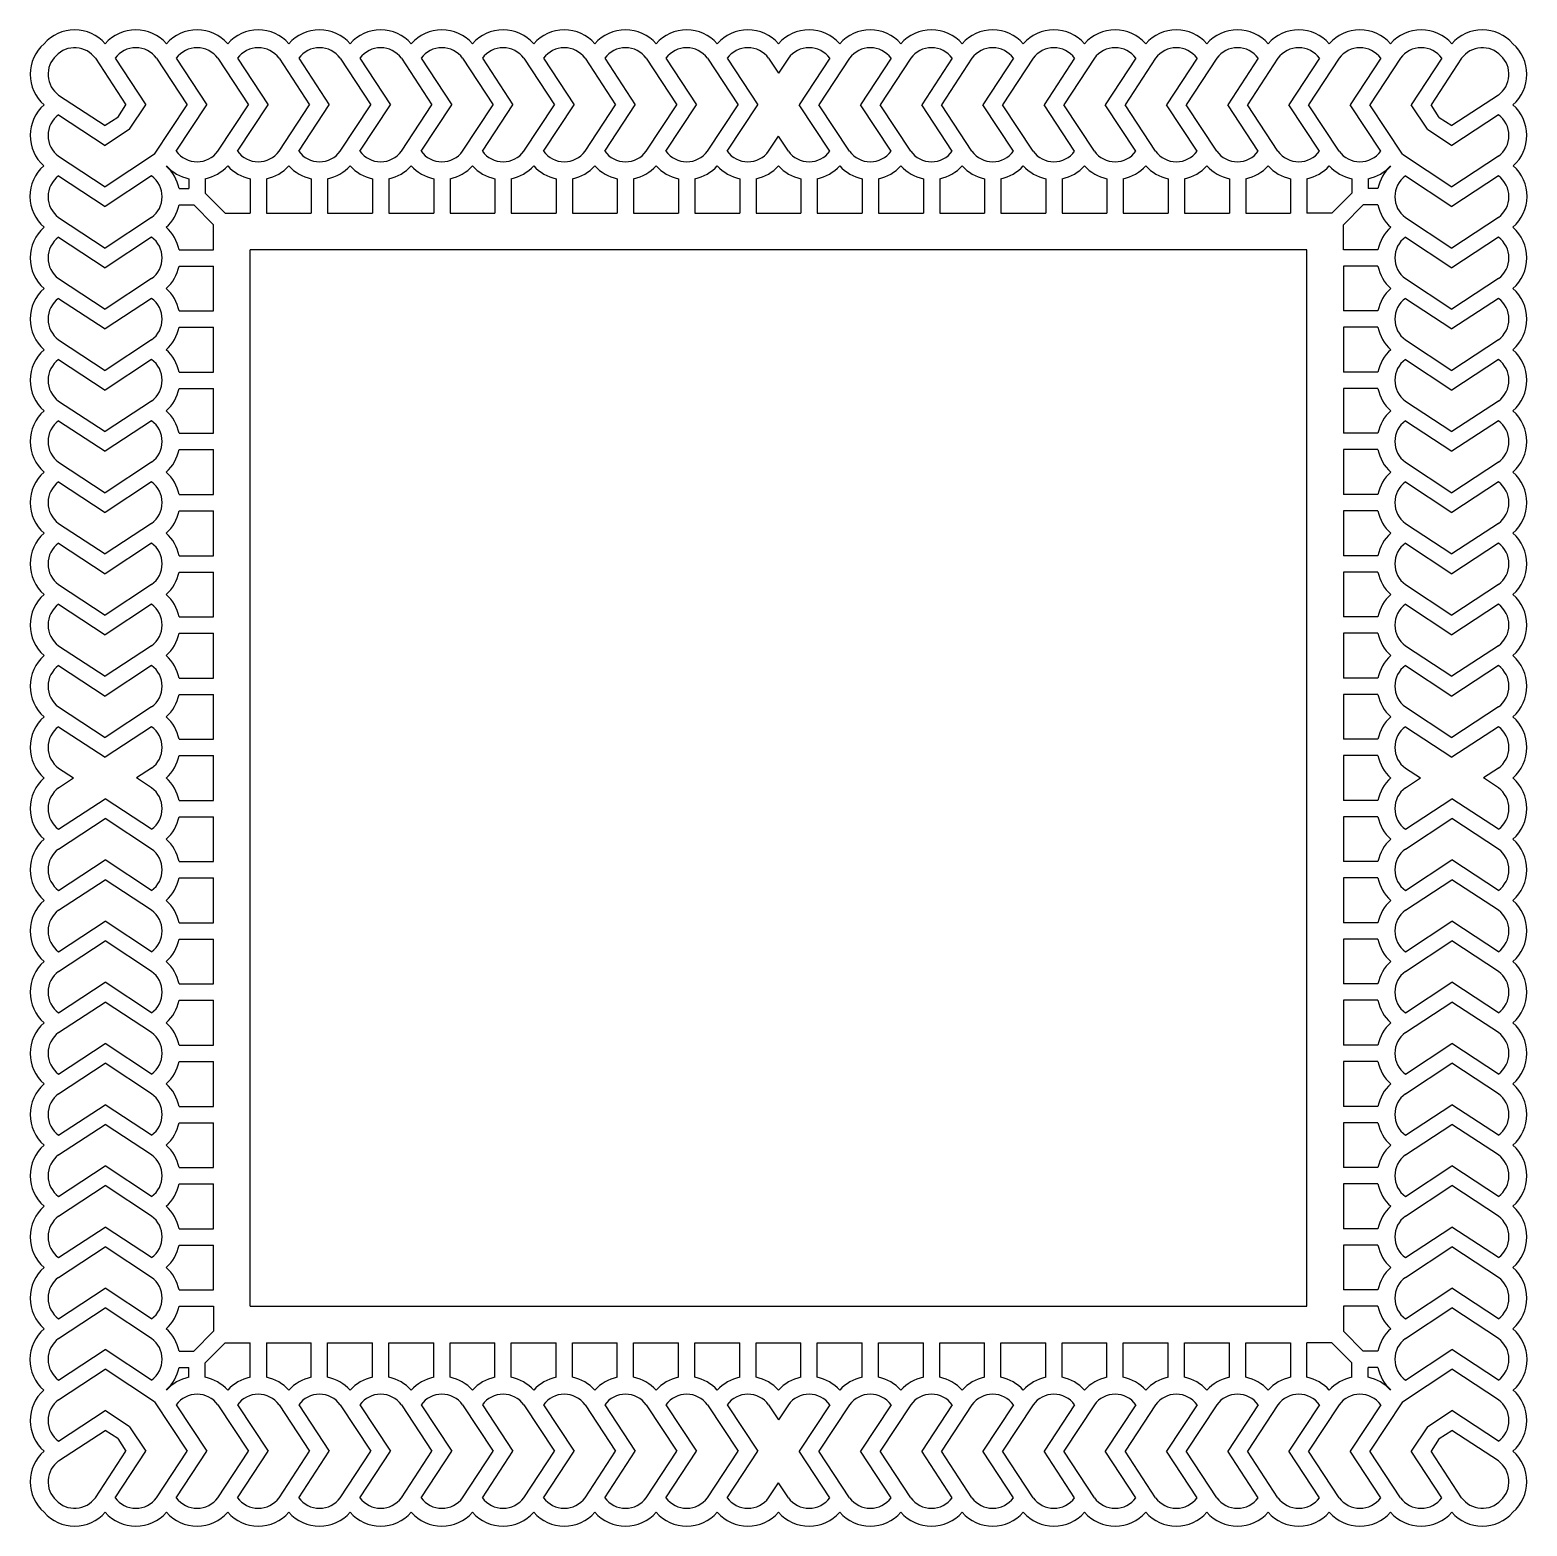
# Model space of a CAD drawing. Extents: x 33 to 180, y 728 to 874.
import ezdxf

# ---------------------------------------------------------------- set-up
doc = ezdxf.new("R2010")
doc.units = 0
doc.layers.get('0').update_dxf_attribs({"linetype": 'CONTINUOUS'})

msp = doc.modelspace()

# ---------------------------------------------------------------- linework, layer by layer
for p, q in [((39.299646, 871.694119), (42.295264, 867.138464)), ((41.232793, 871.694119), (44.228412, 867.138464)), ((45.296571, 871.694119), (48.29219, 867.138464)), ((47.229718, 871.694119), (50.225337, 867.138464)), ((51.293496, 871.694119), (54.289115, 867.138464)), ((53.226644, 871.694119), (56.222262, 867.138464)), ((57.290422, 871.694119), (60.28604, 867.138464)), ((59.223569, 871.694119), (62.219187, 867.138464)), ((63.287347, 871.694119), (66.282965, 867.138464)), ((65.220494, 871.694119), (68.216113, 867.138464)), ((69.284272, 871.694119), (72.279891, 867.138464)), ((71.217419, 871.694119), (74.213038, 867.138464)), ((75.281197, 871.694119), (78.276816, 867.138464)), ((77.214345, 871.694119), (80.209963, 867.138464)), ((81.278123, 871.694119), (84.273741, 867.138464)), ((83.21127, 871.694119), (86.206888, 867.138464)), ((87.275048, 871.694119), (90.270666, 867.138464)), ((89.208195, 871.694119), (92.203814, 867.138464)), ((93.271973, 871.694119), (96.267592, 867.138464)), ((95.20512, 871.694119), (98.200739, 867.138464)), ((99.268898, 871.694119), (102.264517, 867.138464)), ((101.202046, 871.694119), (104.197664, 867.138464)), ((105.265824, 871.694119), (106.232397, 870.22418)), ((107.198971, 871.694119), (106.232397, 870.22418)), ((111.262749, 871.694119), (108.26713, 867.138464)), ((113.195896, 871.694119), (110.200278, 867.138464)), ((117.259674, 871.694119), (114.264055, 867.138464)), ((119.192821, 871.694119), (116.197203, 867.138464)), ((123.256599, 871.694119), (120.260981, 867.138464)), ((125.189747, 871.694119), (122.194128, 867.138464)), ((129.253525, 871.694119), (126.257906, 867.138464)), ((131.186672, 871.694119), (128.191053, 867.138464)), ((135.25045, 871.694119), (132.254831, 867.138464)), ((137.183597, 871.694119), (134.187979, 867.138464)), ((141.247375, 871.694119), (138.251757, 867.138464)), ((143.180522, 871.694119), (140.184904, 867.138464)), ((147.2443, 871.694119), (144.248682, 867.138464)), ((149.177448, 871.694119), (146.181829, 867.138464)), ((153.241226, 871.694119), (150.245607, 867.138464)), ((155.174373, 871.694119), (152.178754, 867.138464)), ((159.238151, 871.694119), (156.242532, 867.138464)), ((161.171298, 871.694119), (158.17568, 867.138464)), ((165.235076, 871.694119), (162.239458, 867.138464)), ((167.168223, 871.694119), (164.172605, 867.138464)), ((171.232001, 871.694119), (168.236383, 867.138464)), ((173.165149, 871.694119), (170.16953, 867.138464)), ((35.693387, 868.08786), (40.249042, 865.092242)), ((41.48352, 865.903986), (42.295264, 867.138464)), ((42.649781, 864.737725), (44.228412, 867.138464)), ((45.101442, 862.286063), (48.29219, 867.138464)), ((47.229718, 862.58281), (50.225337, 867.138464)), ((51.293496, 862.58281), (54.289115, 867.138464)), ((53.226644, 862.58281), (56.222262, 867.138464)), ((57.290422, 862.58281), (60.28604, 867.138464)), ((59.223569, 862.58281), (62.219187, 867.138464)), ((63.287347, 862.58281), (66.282965, 867.138464)), ((65.220494, 862.58281), (68.216113, 867.138464)), ((69.284272, 862.58281), (72.279891, 867.138464)), ((71.217419, 862.58281), (74.213038, 867.138464)), ((75.281197, 862.58281), (78.276816, 867.138464)), ((77.214345, 862.58281), (80.209963, 867.138464)), ((81.278123, 862.58281), (84.273741, 867.138464)), ((83.21127, 862.58281), (86.206888, 867.138464)), ((87.275048, 862.58281), (90.270666, 867.138464)), ((89.208195, 862.58281), (92.203814, 867.138464)), ((93.271973, 862.58281), (96.267592, 867.138464)), ((95.20512, 862.58281), (98.200739, 867.138464)), ((99.268898, 862.58281), (102.264517, 867.138464)), ((101.202046, 862.58281), (104.197664, 867.138464)), ((111.262749, 862.58281), (108.26713, 867.138464)), ((113.195896, 862.58281), (110.200278, 867.138464)), ((117.259674, 862.58281), (114.264055, 867.138464)), ((119.192821, 862.58281), (116.197203, 867.138464)), ((123.256599, 862.58281), (120.260981, 867.138464)), ((125.189747, 862.58281), (122.194128, 867.138464)), ((129.253525, 862.58281), (126.257906, 867.138464)), ((131.186672, 862.58281), (128.191053, 867.138464)), ((135.25045, 862.58281), (132.254831, 867.138464)), ((137.183597, 862.58281), (134.187979, 867.138464)), ((141.247375, 862.58281), (138.251757, 867.138464)), ((143.180522, 862.58281), (140.184904, 867.138464)), ((147.2443, 862.58281), (144.248682, 867.138464)), ((149.177448, 862.58281), (146.181829, 867.138464)), ((153.241226, 862.58281), (150.245607, 867.138464)), ((155.174373, 862.58281), (152.178754, 867.138464)), ((159.238151, 862.58281), (156.242532, 867.138464)), ((161.171298, 862.58281), (158.17568, 867.138464)), ((165.235076, 862.58281), (162.239458, 867.138464)), ((167.363352, 862.286063), (164.172605, 867.138464)), ((169.815014, 864.737725), (168.236383, 867.138464)), ((170.981274, 865.903986), (170.16953, 867.138464)), ((176.771407, 868.08786), (172.215753, 865.092242)), ((35.693387, 866.154713), (40.249042, 863.159094)), ((41.48352, 865.903986), (40.249042, 865.092242)), ((170.981274, 865.903986), (172.215753, 865.092242)), ((176.771407, 866.154713), (172.215753, 863.159094)), ((42.649781, 864.737725), (40.249042, 863.159094)), ((105.265824, 862.58281), (106.232397, 864.052748)), ((107.198971, 862.58281), (106.232397, 864.052748)), ((169.815014, 864.737725), (172.215753, 863.159094)), ((35.693387, 862.090935), (40.249042, 859.095316)), ((45.101442, 862.286063), (40.249042, 859.095316)), ((167.363352, 862.286063), (172.215753, 859.095316)), ((176.771407, 862.090935), (172.215753, 859.095316)), ((35.693387, 860.157788), (40.249042, 857.162169)), ((44.804696, 860.157788), (40.249042, 857.162169)), ((48.461607, 859.887026), (48.461607, 858.925899)), ((50.061607, 859.887026), (50.061607, 858.457269)), ((54.458533, 859.887026), (54.458533, 856.504337)), ((56.058533, 859.887026), (56.058533, 856.504337)), ((60.455458, 859.887026), (60.455458, 856.504337)), ((62.055458, 859.887026), (62.055458, 856.504337)), ((66.452383, 859.887026), (66.452383, 856.504337)), ((68.052383, 859.887026), (68.052383, 856.504337)), ((72.449308, 859.887026), (72.449308, 856.504337)), ((74.049308, 859.887026), (74.049308, 856.504337)), ((78.446234, 859.887026), (78.446234, 856.504337)), ((80.046234, 859.887026), (80.046234, 856.504337)), ((84.443159, 859.887026), (84.443159, 856.504337)), ((86.043159, 859.887026), (86.043159, 856.504337)), ((90.440084, 859.887026), (90.440084, 856.504337)), ((92.040084, 859.887026), (92.040084, 856.504337)), ((96.437009, 859.887026), (96.437009, 856.504337)), ((98.037009, 859.887026), (98.037009, 856.504337)), ((102.433935, 859.887026), (102.433935, 856.504337)), ((104.033935, 859.887026), (104.033935, 856.504337)), ((108.43086, 859.887026), (108.43086, 856.504337)), ((110.03086, 859.887026), (110.03086, 856.504337)), ((114.427785, 859.887026), (114.427785, 856.504337)), ((116.027785, 859.887026), (116.027785, 856.504337)), ((120.42471, 859.887026), (120.42471, 856.504337)), ((122.02471, 859.887026), (122.02471, 856.504337)), ((126.421636, 859.887026), (126.421636, 856.504337)), ((128.021636, 859.887026), (128.021636, 856.504337)), ((132.418561, 859.887026), (132.418561, 856.504337)), ((134.018561, 859.887026), (134.018561, 856.504337)), ((138.415486, 859.887026), (138.415486, 856.504337)), ((140.015486, 859.887026), (140.015486, 856.504337)), ((144.412411, 859.887026), (144.412411, 856.504337)), ((146.012411, 859.887026), (146.012411, 856.504337)), ((150.409337, 859.887026), (150.409337, 856.504337)), ((152.009337, 859.887026), (152.009337, 856.504337)), ((156.406262, 859.887026), (156.406262, 856.504337)), ((158.006262, 859.887026), (158.006262, 856.504337)), ((162.403187, 859.887026), (162.403187, 858.457269)), ((164.003187, 859.887026), (164.003187, 858.925899)), ((167.660098, 860.157788), (172.215753, 857.162169)), ((176.771407, 860.157788), (172.215753, 857.162169)), ((47.50048, 858.925899), (48.461607, 858.925899)), ((50.061607, 858.457269), (52.01454, 856.504337)), ((162.403187, 858.457269), (160.450255, 856.504337)), ((164.964315, 858.925899), (164.003187, 858.925899)), ((47.50048, 857.325899), (48.930236, 857.325899)), ((48.930236, 857.325899), (50.883169, 855.372966)), ((163.534558, 857.325899), (161.581625, 855.372966)), ((164.964315, 857.325899), (163.534558, 857.325899)), ((35.693387, 856.09401), (40.249042, 853.098391)), ((44.804696, 856.09401), (40.249042, 853.098391)), ((50.883169, 852.928973), (50.883169, 855.372966)), ((52.01454, 856.504337), (54.458533, 856.504337)), ((56.058533, 856.504337), (60.455458, 856.504337)), ((62.055458, 856.504337), (66.452383, 856.504337)), ((68.052383, 856.504337), (72.449308, 856.504337)), ((74.049308, 856.504337), (78.446234, 856.504337)), ((80.046234, 856.504337), (84.443159, 856.504337)), ((86.043159, 856.504337), (90.440084, 856.504337)), ((92.040084, 856.504337), (96.437009, 856.504337)), ((98.037009, 856.504337), (102.433935, 856.504337)), ((104.033935, 856.504337), (108.43086, 856.504337)), ((110.03086, 856.504337), (114.427785, 856.504337)), ((116.027785, 856.504337), (120.42471, 856.504337)), ((122.02471, 856.504337), (126.421636, 856.504337)), ((128.021636, 856.504337), (132.418561, 856.504337)), ((134.018561, 856.504337), (138.415486, 856.504337)), ((140.015486, 856.504337), (144.412411, 856.504337)), ((146.012411, 856.504337), (150.409337, 856.504337)), ((152.009337, 856.504337), (156.406262, 856.504337)), ((160.450255, 856.504337), (158.006262, 856.504337)), ((161.581625, 852.928973), (161.581625, 855.372966)), ((167.660098, 856.09401), (172.215753, 853.098391)), ((176.771407, 856.09401), (172.215753, 853.098391)), ((35.693387, 854.160862), (40.249042, 851.165244)), ((44.804696, 854.160862), (40.249042, 851.165244)), ((167.660098, 854.160862), (172.215753, 851.165244)), ((176.771407, 854.160862), (172.215753, 851.165244)), ((47.50048, 852.928973), (50.883169, 852.928973)), ((54.458533, 749.381244), (54.458533, 852.928973)), ((158.006262, 852.928973), (54.458533, 852.928973)), ((158.006262, 749.381244), (158.006262, 852.928973)), ((164.964315, 852.928973), (161.581625, 852.928973)), ((47.50048, 851.328973), (50.883169, 851.328973)), ((50.883169, 846.932048), (50.883169, 851.328973)), ((164.964315, 851.328973), (161.581625, 851.328973)), ((161.581625, 851.328973), (161.581625, 846.932048)), ((35.693387, 850.097084), (40.249042, 847.101466)), ((44.804696, 850.097084), (40.249042, 847.101466)), ((167.660098, 850.097084), (172.215753, 847.101466)), ((176.771407, 850.097084), (172.215753, 847.101466)), ((35.693387, 848.163937), (40.249042, 845.168318)), ((44.804696, 848.163937), (40.249042, 845.168318)), ((167.660098, 848.163937), (172.215753, 845.168318)), ((176.771407, 848.163937), (172.215753, 845.168318)), ((47.50048, 846.932048), (50.883169, 846.932048)), ((164.964315, 846.932048), (161.581625, 846.932048)), ((47.50048, 845.332048), (50.883169, 845.332048)), ((50.883169, 840.935123), (50.883169, 845.332048)), ((164.964315, 845.332048), (161.581625, 845.332048)), ((161.581625, 845.332048), (161.581625, 840.935123)), ((35.693387, 844.100159), (40.249042, 841.104541)), ((44.804696, 844.100159), (40.249042, 841.104541)), ((167.660098, 844.100159), (172.215753, 841.104541)), ((176.771407, 844.100159), (172.215753, 841.104541)), ((35.693387, 842.167012), (40.249042, 839.171393)), ((44.804696, 842.167012), (40.249042, 839.171393)), ((167.660098, 842.167012), (172.215753, 839.171393)), ((176.771407, 842.167012), (172.215753, 839.171393)), ((47.50048, 840.935123), (50.883169, 840.935123)), ((164.964315, 840.935123), (161.581625, 840.935123)), ((47.50048, 839.335123), (50.883169, 839.335123)), ((50.883169, 834.938198), (50.883169, 839.335123)), ((164.964315, 839.335123), (161.581625, 839.335123)), ((161.581625, 839.335123), (161.581625, 834.938198)), ((35.693387, 838.103234), (40.249042, 835.107615)), ((44.804696, 838.103234), (40.249042, 835.107615)), ((167.660098, 838.103234), (172.215753, 835.107615)), ((176.771407, 838.103234), (172.215753, 835.107615)), ((35.693387, 836.170087), (40.249042, 833.174468)), ((44.804696, 836.170087), (40.249042, 833.174468)), ((167.660098, 836.170087), (172.215753, 833.174468)), ((176.771407, 836.170087), (172.215753, 833.174468)), ((47.50048, 834.938198), (50.883169, 834.938198)), ((164.964315, 834.938198), (161.581625, 834.938198)), ((47.50048, 833.338198), (50.883169, 833.338198)), ((50.883169, 828.941272), (50.883169, 833.338198)), ((164.964315, 833.338198), (161.581625, 833.338198)), ((161.581625, 833.338198), (161.581625, 828.941272)), ((35.693387, 832.106309), (40.249042, 829.11069)), ((44.804696, 832.106309), (40.249042, 829.11069)), ((167.660098, 832.106309), (172.215753, 829.11069)), ((176.771407, 832.106309), (172.215753, 829.11069)), ((35.693387, 830.173161), (40.249042, 827.177543)), ((44.804696, 830.173161), (40.249042, 827.177543)), ((47.50048, 828.941272), (50.883169, 828.941272)), ((164.964315, 828.941272), (161.581625, 828.941272)), ((167.660098, 830.173161), (172.215753, 827.177543)), ((176.771407, 830.173161), (172.215753, 827.177543)), ((35.693387, 826.109383), (40.249042, 823.113765)), ((44.804696, 826.109383), (40.249042, 823.113765)), ((47.50048, 827.341272), (50.883169, 827.341272)), ((50.883169, 822.944347), (50.883169, 827.341272)), ((164.964315, 827.341272), (161.581625, 827.341272)), ((161.581625, 827.341272), (161.581625, 822.944347)), ((167.660098, 826.109383), (172.215753, 823.113765)), ((176.771407, 826.109383), (172.215753, 823.113765)), ((35.693387, 824.176236), (40.249042, 821.180617)), ((44.804696, 824.176236), (40.249042, 821.180617)), ((47.50048, 822.944347), (50.883169, 822.944347)), ((164.964315, 822.944347), (161.581625, 822.944347)), ((167.660098, 824.176236), (172.215753, 821.180617)), ((176.771407, 824.176236), (172.215753, 821.180617)), ((35.693387, 820.112458), (40.249042, 817.11684)), ((44.804696, 820.112458), (40.249042, 817.11684)), ((47.50048, 821.344347), (50.883169, 821.344347)), ((50.883169, 816.947422), (50.883169, 821.344347)), ((164.964315, 821.344347), (161.581625, 821.344347)), ((161.581625, 821.344347), (161.581625, 816.947422)), ((167.660098, 820.112458), (172.215753, 817.11684)), ((176.771407, 820.112458), (172.215753, 817.11684)), ((35.693387, 818.179311), (40.249042, 815.183692)), ((44.804696, 818.179311), (40.249042, 815.183692)), ((167.660098, 818.179311), (172.215753, 815.183692)), ((176.771407, 818.179311), (172.215753, 815.183692)), ((47.50048, 816.947422), (50.883169, 816.947422)), ((164.964315, 816.947422), (161.581625, 816.947422)), ((47.50048, 815.347422), (50.883169, 815.347422)), ((50.883169, 810.950497), (50.883169, 815.347422)), ((164.964315, 815.347422), (161.581625, 815.347422)), ((161.581625, 815.347422), (161.581625, 810.950497)), ((35.693387, 814.115533), (40.249042, 811.119914)), ((44.804696, 814.115533), (40.249042, 811.119914)), ((167.660098, 814.115533), (172.215753, 811.119914)), ((176.771407, 814.115533), (172.215753, 811.119914)), ((35.693387, 812.182385), (40.249042, 809.186767)), ((44.804696, 812.182385), (40.249042, 809.186767)), ((167.660098, 812.182385), (172.215753, 809.186767)), ((176.771407, 812.182385), (172.215753, 809.186767)), ((47.50048, 810.950497), (50.883169, 810.950497)), ((164.964315, 810.950497), (161.581625, 810.950497)), ((47.50048, 809.350497), (50.883169, 809.350497)), ((50.883169, 804.953571), (50.883169, 809.350497)), ((164.964315, 809.350497), (161.581625, 809.350497)), ((161.581625, 809.350497), (161.581625, 804.953571)), ((35.693387, 808.118608), (40.249042, 805.122989)), ((44.804696, 808.118608), (40.249042, 805.122989)), ((167.660098, 808.118608), (172.215753, 805.122989)), ((176.771407, 808.118608), (172.215753, 805.122989)), ((35.693387, 806.18546), (40.249042, 803.189842)), ((44.804696, 806.18546), (40.249042, 803.189842)), ((167.660098, 806.18546), (172.215753, 803.189842)), ((176.771407, 806.18546), (172.215753, 803.189842)), ((47.50048, 804.953571), (50.883169, 804.953571)), ((164.964315, 804.953571), (161.581625, 804.953571)), ((47.50048, 803.353571), (50.883169, 803.353571)), ((50.883169, 798.956646), (50.883169, 803.353571)), ((164.964315, 803.353571), (161.581625, 803.353571)), ((161.581625, 803.353571), (161.581625, 798.956646)), ((35.693387, 802.121682), (37.163326, 801.155109)), ((35.693387, 800.188535), (37.163326, 801.155109)), ((44.804696, 802.121682), (43.334758, 801.155109)), ((44.804696, 800.188535), (43.334758, 801.155109)), ((167.660098, 802.121682), (169.130037, 801.155109)), ((167.660098, 800.188535), (169.130037, 801.155109)), ((176.771407, 802.121682), (175.301468, 801.155109)), ((176.771407, 800.188535), (175.301468, 801.155109)), ((35.693387, 796.124757), (40.249042, 799.120376)), ((44.804696, 796.124757), (40.249042, 799.120376)), ((47.50048, 798.956646), (50.883169, 798.956646)), ((164.964315, 798.956646), (161.581625, 798.956646)), ((167.660098, 796.124757), (172.215753, 799.120376)), ((176.771407, 796.124757), (172.215753, 799.120376)), ((35.693387, 794.19161), (40.249042, 797.187228)), ((44.804696, 794.19161), (40.249042, 797.187228)), ((47.50048, 797.356646), (50.883169, 797.356646)), ((50.883169, 792.959721), (50.883169, 797.356646)), ((164.964315, 797.356646), (161.581625, 797.356646)), ((161.581625, 797.356646), (161.581625, 792.959721)), ((167.660098, 794.19161), (172.215753, 797.187228)), ((176.771407, 794.19161), (172.215753, 797.187228)), ((35.693387, 790.127832), (40.249042, 793.12345)), ((44.804696, 790.127832), (40.249042, 793.12345)), ((47.50048, 792.959721), (50.883169, 792.959721)), ((164.964315, 792.959721), (161.581625, 792.959721)), ((167.660098, 790.127832), (172.215753, 793.12345)), ((176.771407, 790.127832), (172.215753, 793.12345)), ((35.693387, 788.194684), (40.249042, 791.190303)), ((44.804696, 788.194684), (40.249042, 791.190303)), ((47.50048, 791.359721), (50.883169, 791.359721)), ((50.883169, 786.962796), (50.883169, 791.359721)), ((164.964315, 791.359721), (161.581625, 791.359721)), ((161.581625, 791.359721), (161.581625, 786.962796)), ((167.660098, 788.194684), (172.215753, 791.190303)), ((176.771407, 788.194684), (172.215753, 791.190303)), ((35.693387, 784.130907), (40.249042, 787.126525)), ((44.804696, 784.130907), (40.249042, 787.126525)), ((47.50048, 786.962796), (50.883169, 786.962796)), ((164.964315, 786.962796), (161.581625, 786.962796)), ((167.660098, 784.130907), (172.215753, 787.126525)), ((176.771407, 784.130907), (172.215753, 787.126525)), ((35.693387, 782.197759), (40.249042, 785.193378)), ((44.804696, 782.197759), (40.249042, 785.193378)), ((47.50048, 785.362796), (50.883169, 785.362796)), ((50.883169, 780.96587), (50.883169, 785.362796)), ((164.964315, 785.362796), (161.581625, 785.362796)), ((161.581625, 785.362796), (161.581625, 780.96587)), ((167.660098, 782.197759), (172.215753, 785.193378)), ((176.771407, 782.197759), (172.215753, 785.193378)), ((35.693387, 778.133981), (40.249042, 781.1296)), ((44.804696, 778.133981), (40.249042, 781.1296)), ((47.50048, 780.96587), (50.883169, 780.96587)), ((164.964315, 780.96587), (161.581625, 780.96587)), ((167.660098, 778.133981), (172.215753, 781.1296)), ((176.771407, 778.133981), (172.215753, 781.1296)), ((35.693387, 776.200834), (40.249042, 779.196453)), ((44.804696, 776.200834), (40.249042, 779.196453)), ((47.50048, 779.36587), (50.883169, 779.36587)), ((50.883169, 774.968945), (50.883169, 779.36587)), ((164.964315, 779.36587), (161.581625, 779.36587)), ((161.581625, 779.36587), (161.581625, 774.968945)), ((167.660098, 776.200834), (172.215753, 779.196453)), ((176.771407, 776.200834), (172.215753, 779.196453)), ((35.693387, 772.137056), (40.249042, 775.132675)), ((44.804696, 772.137056), (40.249042, 775.132675)), ((47.50048, 774.968945), (50.883169, 774.968945)), ((164.964315, 774.968945), (161.581625, 774.968945)), ((167.660098, 772.137056), (172.215753, 775.132675)), ((176.771407, 772.137056), (172.215753, 775.132675)), ((35.693387, 770.203909), (40.249042, 773.199527)), ((44.804696, 770.203909), (40.249042, 773.199527)), ((47.50048, 773.368945), (50.883169, 773.368945)), ((50.883169, 768.97202), (50.883169, 773.368945)), ((164.964315, 773.368945), (161.581625, 773.368945)), ((161.581625, 773.368945), (161.581625, 768.97202)), ((167.660098, 770.203909), (172.215753, 773.199527)), ((176.771407, 770.203909), (172.215753, 773.199527)), ((35.693387, 766.140131), (40.249042, 769.135749)), ((44.804696, 766.140131), (40.249042, 769.135749)), ((47.50048, 768.97202), (50.883169, 768.97202)), ((164.964315, 768.97202), (161.581625, 768.97202)), ((167.660098, 766.140131), (172.215753, 769.135749)), ((176.771407, 766.140131), (172.215753, 769.135749)), ((35.693387, 764.206983), (40.249042, 767.202602)), ((44.804696, 764.206983), (40.249042, 767.202602)), ((47.50048, 767.37202), (50.883169, 767.37202)), ((50.883169, 762.975095), (50.883169, 767.37202)), ((164.964315, 767.37202), (161.581625, 767.37202)), ((161.581625, 767.37202), (161.581625, 762.975095)), ((167.660098, 764.206983), (172.215753, 767.202602)), ((176.771407, 764.206983), (172.215753, 767.202602)), ((35.693387, 760.143206), (40.249042, 763.138824)), ((44.804696, 760.143206), (40.249042, 763.138824)), ((47.50048, 762.975095), (50.883169, 762.975095)), ((164.964315, 762.975095), (161.581625, 762.975095)), ((167.660098, 760.143206), (172.215753, 763.138824)), ((176.771407, 760.143206), (172.215753, 763.138824)), ((47.50048, 761.375095), (50.883169, 761.375095)), ((50.883169, 756.978169), (50.883169, 761.375095)), ((164.964315, 761.375095), (161.581625, 761.375095)), ((161.581625, 761.375095), (161.581625, 756.978169)), ((35.693387, 758.210058), (40.249042, 761.205677)), ((44.804696, 758.210058), (40.249042, 761.205677)), ((167.660098, 758.210058), (172.215753, 761.205677)), ((176.771407, 758.210058), (172.215753, 761.205677)), ((35.693387, 754.14628), (40.249042, 757.141899)), ((44.804696, 754.14628), (40.249042, 757.141899)), ((47.50048, 756.978169), (50.883169, 756.978169)), ((164.964315, 756.978169), (161.581625, 756.978169)), ((167.660098, 754.14628), (172.215753, 757.141899)), ((176.771407, 754.14628), (172.215753, 757.141899)), ((35.693387, 752.213133), (40.249042, 755.208752)), ((44.804696, 752.213133), (40.249042, 755.208752)), ((47.50048, 755.378169), (50.883169, 755.378169)), ((50.883169, 750.981244), (50.883169, 755.378169)), ((164.964315, 755.378169), (161.581625, 755.378169)), ((161.581625, 755.378169), (161.581625, 750.981244)), ((167.660098, 752.213133), (172.215753, 755.208752)), ((176.771407, 752.213133), (172.215753, 755.208752)), ((35.693387, 748.149355), (40.249042, 751.144974)), ((44.804696, 748.149355), (40.249042, 751.144974)), ((167.660098, 748.149355), (172.215753, 751.144974)), ((176.771407, 748.149355), (172.215753, 751.144974)), ((47.50048, 750.981244), (50.883169, 750.981244)), ((164.964315, 750.981244), (161.581625, 750.981244)), ((35.693387, 746.216208), (40.249042, 749.211826)), ((44.804696, 746.216208), (40.249042, 749.211826)), ((47.50048, 749.381244), (50.883169, 749.381244)), ((50.883169, 749.381244), (50.883169, 746.937251)), ((54.458533, 749.381244), (158.006262, 749.381244)), ((164.964315, 749.381244), (161.581625, 749.381244)), ((161.581625, 749.381244), (161.581625, 746.937251)), ((167.660098, 746.216208), (172.215753, 749.211826)), ((176.771407, 746.216208), (172.215753, 749.211826)), ((48.930236, 744.984319), (50.883169, 746.937251)), ((163.534558, 744.984319), (161.581625, 746.937251)), ((50.061607, 743.852948), (52.01454, 745.80588)), ((52.01454, 745.80588), (54.458533, 745.80588)), ((54.458533, 742.423191), (54.458533, 745.80588)), ((56.058533, 745.80588), (60.455458, 745.80588)), ((56.058533, 745.80588), (56.058533, 742.423191)), ((60.455458, 742.423191), (60.455458, 745.80588)), ((62.055458, 745.80588), (66.452383, 745.80588)), ((62.055458, 742.423191), (62.055458, 745.80588)), ((66.452383, 742.423191), (66.452383, 745.80588)), ((68.052383, 745.80588), (72.449308, 745.80588)), ((68.052383, 742.423191), (68.052383, 745.80588)), ((72.449308, 742.423191), (72.449308, 745.80588)), ((74.049308, 745.80588), (78.446234, 745.80588)), ((74.049308, 742.423191), (74.049308, 745.80588)), ((78.446234, 742.423191), (78.446234, 745.80588)), ((80.046234, 745.80588), (84.443159, 745.80588)), ((80.046234, 742.423191), (80.046234, 745.80588)), ((84.443159, 742.423191), (84.443159, 745.80588)), ((86.043159, 745.80588), (90.440084, 745.80588)), ((86.043159, 742.423191), (86.043159, 745.80588)), ((90.440084, 742.423191), (90.440084, 745.80588)), ((92.040084, 745.80588), (96.437009, 745.80588)), ((92.040084, 742.423191), (92.040084, 745.80588)), ((96.437009, 742.423191), (96.437009, 745.80588)), ((98.037009, 745.80588), (102.433935, 745.80588)), ((98.037009, 742.423191), (98.037009, 745.80588)), ((102.433935, 742.423191), (102.433935, 745.80588)), ((104.033935, 745.80588), (108.43086, 745.80588)), ((104.033935, 742.423191), (104.033935, 745.80588)), ((108.43086, 742.423191), (108.43086, 745.80588)), ((110.03086, 745.80588), (114.427785, 745.80588)), ((110.03086, 742.423191), (110.03086, 745.80588)), ((114.427785, 742.423191), (114.427785, 745.80588)), ((116.027785, 745.80588), (120.42471, 745.80588)), ((116.027785, 742.423191), (116.027785, 745.80588)), ((120.42471, 742.423191), (120.42471, 745.80588)), ((122.02471, 745.80588), (126.421636, 745.80588)), ((122.02471, 742.423191), (122.02471, 745.80588)), ((126.421636, 742.423191), (126.421636, 745.80588)), ((128.021636, 745.80588), (132.418561, 745.80588)), ((128.021636, 742.423191), (128.021636, 745.80588)), ((132.418561, 742.423191), (132.418561, 745.80588)), ((134.018561, 745.80588), (138.415486, 745.80588)), ((134.018561, 742.423191), (134.018561, 745.80588)), ((138.415486, 742.423191), (138.415486, 745.80588)), ((140.015486, 745.80588), (144.412411, 745.80588)), ((140.015486, 742.423191), (140.015486, 745.80588)), ((144.412411, 742.423191), (144.412411, 745.80588)), ((146.012411, 745.80588), (150.409337, 745.80588)), ((146.012411, 742.423191), (146.012411, 745.80588)), ((150.409337, 742.423191), (150.409337, 745.80588)), ((152.009337, 745.80588), (156.406262, 745.80588)), ((152.009337, 742.423191), (152.009337, 745.80588)), ((156.406262, 745.80588), (156.406262, 742.423191)), ((158.006262, 742.423191), (158.006262, 745.80588)), ((160.450255, 745.80588), (158.006262, 745.80588)), ((162.403187, 743.852948), (160.450255, 745.80588)), ((35.693387, 742.15243), (40.249042, 745.148048)), ((44.804696, 742.15243), (40.249042, 745.148048)), ((47.50048, 744.984319), (48.930236, 744.984319)), ((50.061607, 742.423191), (50.061607, 743.852948)), ((162.403187, 742.423191), (162.403187, 743.852948)), ((164.964315, 744.984319), (163.534558, 744.984319)), ((167.660098, 742.15243), (172.215753, 745.148048)), ((176.771407, 742.15243), (172.215753, 745.148048)), ((35.693387, 740.219282), (40.249042, 743.214901)), ((45.101442, 740.024154), (40.249042, 743.214901)), ((47.50048, 743.384319), (48.461607, 743.384319)), ((48.461607, 742.423191), (48.461607, 743.384319)), ((164.964315, 743.384319), (164.003187, 743.384319)), ((164.003187, 742.423191), (164.003187, 743.384319)), ((167.363352, 740.024154), (172.215753, 743.214901)), ((176.771407, 740.219282), (172.215753, 743.214901)), ((45.101442, 740.024154), (48.29219, 735.171753)), ((47.229718, 739.727408), (50.225337, 735.171753)), ((51.293496, 739.727408), (54.289115, 735.171753)), ((53.226644, 739.727408), (56.222262, 735.171753)), ((57.290422, 739.727408), (60.28604, 735.171753)), ((59.223569, 739.727408), (62.219187, 735.171753)), ((63.287347, 739.727408), (66.282965, 735.171753)), ((65.220494, 739.727408), (68.216113, 735.171753)), ((69.284272, 739.727408), (72.279891, 735.171753)), ((71.217419, 739.727408), (74.213038, 735.171753)), ((75.281197, 739.727408), (78.276816, 735.171753)), ((77.214345, 739.727408), (80.209963, 735.171753)), ((81.278123, 739.727408), (84.273741, 735.171753)), ((83.21127, 739.727408), (86.206888, 735.171753)), ((87.275048, 739.727408), (90.270666, 735.171753)), ((89.208195, 739.727408), (92.203814, 735.171753)), ((93.271973, 739.727408), (96.267592, 735.171753)), ((95.20512, 739.727408), (98.200739, 735.171753)), ((99.268898, 739.727408), (102.264517, 735.171753)), ((101.202046, 739.727408), (104.197664, 735.171753)), ((105.265824, 739.727408), (106.232397, 738.257469)), ((107.198971, 739.727408), (106.232397, 738.257469)), ((111.262749, 739.727408), (108.26713, 735.171753)), ((113.195896, 739.727408), (110.200278, 735.171753)), ((117.259674, 739.727408), (114.264055, 735.171753)), ((119.192821, 739.727408), (116.197203, 735.171753)), ((123.256599, 739.727408), (120.260981, 735.171753)), ((125.189747, 739.727408), (122.194128, 735.171753)), ((129.253525, 739.727408), (126.257906, 735.171753)), ((131.186672, 739.727408), (128.191053, 735.171753)), ((135.25045, 739.727408), (132.254831, 735.171753)), ((137.183597, 739.727408), (134.187979, 735.171753)), ((141.247375, 739.727408), (138.251757, 735.171753)), ((143.180522, 739.727408), (140.184904, 735.171753)), ((147.2443, 739.727408), (144.248682, 735.171753)), ((149.177448, 739.727408), (146.181829, 735.171753)), ((153.241226, 739.727408), (150.245607, 735.171753)), ((155.174373, 739.727408), (152.178754, 735.171753)), ((159.238151, 739.727408), (156.242532, 735.171753)), ((161.171298, 739.727408), (158.17568, 735.171753)), ((165.235076, 739.727408), (162.239458, 735.171753)), ((167.363352, 740.024154), (164.172605, 735.171753)), ((35.693387, 736.155505), (40.249042, 739.151123)), ((42.649781, 737.572492), (40.249042, 739.151123)), ((169.815014, 737.572492), (172.215753, 739.151123)), ((176.771407, 736.155505), (172.215753, 739.151123)), ((35.693387, 734.222357), (40.249042, 737.217976)), ((41.48352, 736.406232), (40.249042, 737.217976)), ((41.48352, 736.406232), (42.295264, 735.171753)), ((42.649781, 737.572492), (44.228412, 735.171753)), ((169.815014, 737.572492), (168.236383, 735.171753)), ((170.981274, 736.406232), (170.16953, 735.171753)), ((170.981274, 736.406232), (172.215753, 737.217976)), ((176.771407, 734.222357), (172.215753, 737.217976)), ((39.299646, 730.616099), (42.295264, 735.171753)), ((41.232793, 730.616099), (44.228412, 735.171753)), ((45.296571, 730.616099), (48.29219, 735.171753)), ((47.229718, 730.616099), (50.225337, 735.171753)), ((51.293496, 730.616099), (54.289115, 735.171753)), ((53.226644, 730.616099), (56.222262, 735.171753)), ((57.290422, 730.616099), (60.28604, 735.171753)), ((59.223569, 730.616099), (62.219187, 735.171753)), ((63.287347, 730.616099), (66.282965, 735.171753)), ((65.220494, 730.616099), (68.216113, 735.171753)), ((69.284272, 730.616099), (72.279891, 735.171753)), ((71.217419, 730.616099), (74.213038, 735.171753)), ((75.281197, 730.616099), (78.276816, 735.171753)), ((77.214345, 730.616099), (80.209963, 735.171753)), ((81.278123, 730.616099), (84.273741, 735.171753)), ((83.21127, 730.616099), (86.206888, 735.171753)), ((87.275048, 730.616099), (90.270666, 735.171753)), ((89.208195, 730.616099), (92.203814, 735.171753)), ((93.271973, 730.616099), (96.267592, 735.171753)), ((95.20512, 730.616099), (98.200739, 735.171753)), ((99.268898, 730.616099), (102.264517, 735.171753)), ((101.202046, 730.616099), (104.197664, 735.171753)), ((111.262749, 730.616099), (108.26713, 735.171753)), ((113.195896, 730.616099), (110.200278, 735.171753)), ((117.259674, 730.616099), (114.264055, 735.171753)), ((119.192821, 730.616099), (116.197203, 735.171753)), ((123.256599, 730.616099), (120.260981, 735.171753)), ((125.189747, 730.616099), (122.194128, 735.171753)), ((129.253525, 730.616099), (126.257906, 735.171753)), ((131.186672, 730.616099), (128.191053, 735.171753)), ((135.25045, 730.616099), (132.254831, 735.171753)), ((137.183597, 730.616099), (134.187979, 735.171753)), ((141.247375, 730.616099), (138.251757, 735.171753)), ((143.180522, 730.616099), (140.184904, 735.171753)), ((147.2443, 730.616099), (144.248682, 735.171753)), ((149.177448, 730.616099), (146.181829, 735.171753)), ((153.241226, 730.616099), (150.245607, 735.171753)), ((155.174373, 730.616099), (152.178754, 735.171753)), ((159.238151, 730.616099), (156.242532, 735.171753)), ((161.171298, 730.616099), (158.17568, 735.171753)), ((165.235076, 730.616099), (162.239458, 735.171753)), ((167.168223, 730.616099), (164.172605, 735.171753)), ((171.232001, 730.616099), (168.236383, 735.171753)), ((173.165149, 730.616099), (170.16953, 735.171753)), ((105.265824, 730.616099), (106.232397, 732.086038)), ((107.198971, 730.616099), (106.232397, 732.086038))]:
    msp.add_line(p, q)
for centre, radius, start, end in [((37.267757, 870.470718), 4, 41.442904, 138.557096), ((43.264682, 870.470718), 4, 41.442904, 138.557096), ((49.261607, 870.470718), 4, 41.442904, 138.557096), ((55.258533, 870.470718), 4, 41.442904, 138.557096), ((61.255458, 870.470718), 4, 41.442904, 138.557096), ((67.252383, 870.470718), 4, 41.442904, 138.557096), ((73.249308, 870.470718), 4, 41.442904, 138.557096), ((79.246234, 870.470718), 4, 41.442904, 138.557096), ((85.243159, 870.470718), 4, 41.442904, 138.557096), ((91.240084, 870.470718), 4, 41.442904, 138.557096), ((97.237009, 870.470718), 4, 41.442904, 138.557096), ((103.233935, 870.470718), 4, 41.442904, 138.557096), ((109.23086, 870.470718), 4, 41.442904, 138.557096), ((115.227785, 870.470718), 4, 41.442904, 138.557096), ((121.22471, 870.470718), 4, 41.442904, 138.557096), ((127.221636, 870.470718), 4, 41.442904, 138.557096), ((133.218561, 870.470718), 4, 41.442904, 138.557096), ((139.215486, 870.470718), 4, 41.442904, 138.557096), ((145.212411, 870.470718), 4, 41.442904, 138.557096), ((151.209337, 870.470718), 4, 41.442904, 138.557096), ((157.206262, 870.470718), 4, 41.442904, 138.557096), ((163.203187, 870.470718), 4, 41.442904, 138.557096), ((169.200112, 870.470718), 4, 41.442904, 138.557096), ((175.197038, 870.470718), 4, 41.442904, 138.557096), ((36.916788, 870.119749), 4, 131.442904, 228.557096), ((175.548007, 870.119749), 4, 311.442904, 48.557096), ((37.175668, 870.119749), 2.5151, 133.516427, 233.888927), ((37.267757, 870.211838), 2.5151, 36.111073, 136.483573), ((43.264682, 870.211838), 2.5151, 36.111073, 143.888927), ((49.261607, 870.211838), 2.5151, 36.111073, 143.888927), ((55.258533, 870.211838), 2.5151, 36.111073, 143.888927), ((61.255458, 870.211838), 2.5151, 36.111073, 143.888927), ((67.252383, 870.211838), 2.5151, 36.111073, 143.888927), ((73.249308, 870.211838), 2.5151, 36.111073, 143.888927), ((79.246234, 870.211838), 2.5151, 36.111073, 143.888927), ((85.243159, 870.211838), 2.5151, 36.111073, 143.888927), ((91.240084, 870.211838), 2.5151, 36.111073, 143.888927), ((97.237009, 870.211838), 2.5151, 36.111073, 143.888927), ((103.233935, 870.211838), 2.5151, 36.111073, 143.888927), ((109.23086, 870.211838), 2.5151, 36.111073, 143.888927), ((115.227785, 870.211838), 2.5151, 36.111073, 143.888927), ((121.22471, 870.211838), 2.5151, 36.111073, 143.888927), ((127.221636, 870.211838), 2.5151, 36.111073, 143.888927), ((133.218561, 870.211838), 2.5151, 36.111073, 143.888927), ((139.215486, 870.211838), 2.5151, 36.111073, 143.888927), ((145.212411, 870.211838), 2.5151, 36.111073, 143.888927), ((151.209337, 870.211838), 2.5151, 36.111073, 143.888927), ((157.206262, 870.211838), 2.5151, 36.111073, 143.888927), ((163.203187, 870.211838), 2.5151, 36.111073, 143.888927), ((169.200112, 870.211838), 2.5151, 36.111073, 143.888927), ((175.197038, 870.211838), 2.5151, 43.516427, 143.888927), ((175.289127, 870.119749), 2.5151, 306.111073, 46.483573), ((36.916788, 864.122824), 4, 131.442904, 227.97719), ((175.548007, 864.122824), 4, 312.02281, 48.557096), ((37.175668, 864.122824), 2.5151, 126.111073, 233.888927), ((175.289127, 864.122824), 2.5151, 306.111073, 53.888927), ((49.261607, 864.06509), 2.5151, 216.111073, 323.888927), ((55.258533, 864.06509), 2.5151, 216.111073, 323.888927), ((61.255458, 864.06509), 2.5151, 216.111073, 323.888927), ((67.252383, 864.06509), 2.5151, 216.111073, 323.888927), ((73.249308, 864.06509), 2.5151, 216.111073, 323.888927), ((79.246234, 864.06509), 2.5151, 216.111073, 323.888927), ((85.243159, 864.06509), 2.5151, 216.111073, 323.888927), ((91.240084, 864.06509), 2.5151, 216.111073, 323.888927), ((97.237009, 864.06509), 2.5151, 216.111073, 323.888927), ((103.233935, 864.06509), 2.5151, 216.111073, 323.888927), ((109.23086, 864.06509), 2.5151, 216.111073, 323.888927), ((115.227785, 864.06509), 2.5151, 216.111073, 323.888927), ((121.22471, 864.06509), 2.5151, 216.111073, 323.888927), ((127.221636, 864.06509), 2.5151, 216.111073, 323.888927), ((133.218561, 864.06509), 2.5151, 216.111073, 323.888927), ((139.215486, 864.06509), 2.5151, 216.111073, 323.888927), ((145.212411, 864.06509), 2.5151, 216.111073, 323.888927), ((151.209337, 864.06509), 2.5151, 216.111073, 323.888927), ((157.206262, 864.06509), 2.5151, 216.111073, 323.888927), ((163.203187, 864.06509), 2.5151, 216.111073, 323.888927), ((36.886266, 858.152574), 4, 131.436982, 229.137736), ((43.581296, 858.125899), 4, 11.536959, 48.557096), ((49.261607, 863.80621), 4, 221.442904, 258.463041), ((49.261607, 863.80621), 4, 281.536959, 318.557096), ((55.258533, 863.80621), 4, 221.442904, 258.463041), ((55.258533, 863.80621), 4, 281.536959, 318.557096), ((61.255458, 863.80621), 4, 221.442904, 258.463041), ((61.255458, 863.80621), 4, 281.536959, 318.557096), ((67.252383, 863.80621), 4, 221.442904, 258.463041), ((67.252383, 863.80621), 4, 281.536959, 318.557096), ((73.249308, 863.80621), 4, 221.442904, 258.463041), ((73.249308, 863.80621), 4, 281.536959, 318.557096), ((79.246234, 863.80621), 4, 221.442904, 258.463041), ((79.246234, 863.80621), 4, 281.536959, 318.557096), ((85.243159, 863.80621), 4, 221.442904, 258.463041), ((85.243159, 863.80621), 4, 281.536959, 318.557096), ((91.240084, 863.80621), 4, 221.442904, 258.463041), ((91.240084, 863.80621), 4, 281.536959, 318.557096), ((97.237009, 863.80621), 4, 221.442904, 258.463041), ((97.237009, 863.80621), 4, 281.536959, 318.557096), ((103.233935, 863.80621), 4, 221.442904, 258.463041), ((103.233935, 863.80621), 4, 281.536959, 318.557096), ((109.23086, 863.80621), 4, 221.442904, 258.463041), ((109.23086, 863.80621), 4, 281.536959, 318.557096), ((115.227785, 863.80621), 4, 221.442904, 258.463041), ((115.227785, 863.80621), 4, 281.536959, 318.557096), ((121.22471, 863.80621), 4, 221.442904, 258.463041), ((121.22471, 863.80621), 4, 281.536959, 318.557096), ((127.221636, 863.80621), 4, 221.442904, 258.463041), ((127.221636, 863.80621), 4, 281.536959, 318.557096), ((133.218561, 863.80621), 4, 221.442904, 258.463041), ((133.218561, 863.80621), 4, 281.536959, 318.557096), ((139.215486, 863.80621), 4, 221.442904, 258.463041), ((139.215486, 863.80621), 4, 281.536959, 318.557096), ((145.212411, 863.80621), 4, 221.442904, 258.463041), ((145.212411, 863.80621), 4, 281.536959, 318.557096), ((151.209337, 863.80621), 4, 221.442904, 258.463041), ((151.209337, 863.80621), 4, 281.536959, 318.557096), ((157.206262, 863.80621), 4, 221.442904, 258.463041), ((157.206262, 863.80621), 4, 281.536959, 318.557096), ((163.203187, 863.80621), 4, 221.442904, 258.463041), ((163.203187, 863.80621), 4, 281.536959, 318.557096), ((168.883499, 858.125899), 4, 131.442904, 168.463041), ((175.578529, 858.152574), 4, 310.862264, 48.563018), ((37.175668, 858.125899), 2.5151, 126.111073, 233.888927), ((43.322416, 858.125899), 2.5151, 306.111073, 53.888927), ((169.142379, 858.125899), 2.5151, 126.111073, 233.888927), ((175.289127, 858.125899), 2.5151, 306.111073, 53.888927), ((43.581296, 858.125899), 4, 311.442904, 348.463041), ((168.883499, 858.125899), 4, 191.536959, 228.557096), ((36.916788, 852.128973), 4, 131.442904, 228.557096), ((37.175668, 852.128973), 2.5151, 126.111073, 233.888927), ((43.322416, 852.128973), 2.5151, 306.111073, 53.888927), ((43.581296, 852.128973), 4, 11.536959, 48.557096), ((168.883499, 852.128973), 4, 131.442904, 168.463041), ((169.142379, 852.128973), 2.5151, 126.111073, 233.888927), ((175.289127, 852.128973), 2.5151, 306.111073, 53.888927), ((175.548007, 852.128973), 4, 311.442904, 48.557096), ((43.581296, 852.128973), 4, 311.442904, 348.463041), ((168.883499, 852.128973), 4, 191.536959, 228.557096), ((36.916788, 846.132048), 4, 131.442904, 228.557096), ((37.175668, 846.132048), 2.5151, 126.111073, 233.888927), ((43.322416, 846.132048), 2.5151, 306.111073, 53.888927), ((43.581296, 846.132048), 4, 11.536959, 48.557096), ((168.883499, 846.132048), 4, 131.442904, 168.463041), ((169.142379, 846.132048), 2.5151, 126.111073, 233.888927), ((175.289127, 846.132048), 2.5151, 306.111073, 53.888927), ((175.548007, 846.132048), 4, 311.442904, 48.557096), ((43.581296, 846.132048), 4, 311.442904, 348.463041), ((168.883499, 846.132048), 4, 191.536959, 228.557096), ((36.916788, 840.135123), 4, 131.442904, 228.557096), ((37.175668, 840.135123), 2.5151, 126.111073, 233.888927), ((43.322416, 840.135123), 2.5151, 306.111073, 53.888927), ((43.581296, 840.135123), 4, 11.536959, 48.557096), ((168.883499, 840.135123), 4, 131.442904, 168.463041), ((169.142379, 840.135123), 2.5151, 126.111073, 233.888927), ((175.289127, 840.135123), 2.5151, 306.111073, 53.888927), ((175.548007, 840.135123), 4, 311.442904, 48.557096), ((43.581296, 840.135123), 4, 311.442904, 348.463041), ((168.883499, 840.135123), 4, 191.536959, 228.557096), ((36.916788, 834.138198), 4, 131.442904, 228.557096), ((37.175668, 834.138198), 2.5151, 126.111073, 233.888927), ((43.322416, 834.138198), 2.5151, 306.111073, 53.888927), ((43.581296, 834.138198), 4, 11.536959, 48.557096), ((168.883499, 834.138198), 4, 131.442904, 168.463041), ((169.142379, 834.138198), 2.5151, 126.111073, 233.888927), ((175.289127, 834.138198), 2.5151, 306.111073, 53.888927), ((175.548007, 834.138198), 4, 311.442904, 48.557096), ((43.581296, 834.138198), 4, 311.442904, 348.463041), ((168.883499, 834.138198), 4, 191.536959, 228.557096), ((36.916788, 828.141272), 4, 131.442904, 228.557096), ((43.581296, 828.141272), 4, 11.536959, 48.557096), ((168.883499, 828.141272), 4, 131.442904, 168.463041), ((175.548007, 828.141272), 4, 311.442904, 48.557096), ((37.175668, 828.141272), 2.5151, 126.111073, 233.888927), ((43.322416, 828.141272), 2.5151, 306.111073, 53.888927), ((169.142379, 828.141272), 2.5151, 126.111073, 233.888927), ((175.289127, 828.141272), 2.5151, 306.111073, 53.888927), ((43.581296, 828.141272), 4, 311.442904, 348.463041), ((168.883499, 828.141272), 4, 191.536959, 228.557096), ((36.916788, 822.144347), 4, 131.442904, 228.557096), ((43.581296, 822.144347), 4, 11.536959, 48.557096), ((168.883499, 822.144347), 4, 131.442904, 168.463041), ((175.548007, 822.144347), 4, 311.442904, 48.557096), ((37.175668, 822.144347), 2.5151, 126.111073, 233.888927), ((43.322416, 822.144347), 2.5151, 306.111073, 53.888927), ((169.142379, 822.144347), 2.5151, 126.111073, 233.888927), ((175.289127, 822.144347), 2.5151, 306.111073, 53.888927), ((43.581296, 822.144347), 4, 311.442904, 348.463041), ((168.883499, 822.144347), 4, 191.536959, 228.557096), ((36.916788, 816.147422), 4, 131.442904, 228.557096), ((43.581296, 816.147422), 4, 11.536959, 48.557096), ((168.883499, 816.147422), 4, 131.442904, 168.463041), ((175.548007, 816.147422), 4, 311.442904, 48.557096), ((37.175668, 816.147422), 2.5151, 126.111073, 233.888927), ((43.322416, 816.147422), 2.5151, 306.111073, 53.888927), ((169.142379, 816.147422), 2.5151, 126.111073, 233.888927), ((175.289127, 816.147422), 2.5151, 306.111073, 53.888927), ((43.581296, 816.147422), 4, 311.442904, 348.463041), ((168.883499, 816.147422), 4, 191.536959, 228.557096), ((36.916788, 810.150497), 4, 131.442904, 228.557096), ((43.581296, 810.150497), 4, 11.536959, 48.557096), ((168.883499, 810.150497), 4, 131.442904, 168.463041), ((175.548007, 810.150497), 4, 311.442904, 48.557096), ((37.175668, 810.150497), 2.5151, 126.111073, 233.888927), ((43.322416, 810.150497), 2.5151, 306.111073, 53.888927), ((169.142379, 810.150497), 2.5151, 126.111073, 233.888927), ((175.289127, 810.150497), 2.5151, 306.111073, 53.888927), ((43.581296, 810.150497), 4, 311.442904, 348.463041), ((168.883499, 810.150497), 4, 191.536959, 228.557096), ((36.916788, 804.153571), 4, 131.442904, 228.557096), ((43.581296, 804.153571), 4, 11.536959, 48.557096), ((168.883499, 804.153571), 4, 131.442904, 168.463041), ((175.548007, 804.153571), 4, 311.442904, 48.557096), ((37.175668, 804.153571), 2.5151, 126.111073, 233.888927), ((43.322416, 804.153571), 2.5151, 306.111073, 53.888927), ((169.142379, 804.153571), 2.5151, 126.111073, 233.888927), ((175.289127, 804.153571), 2.5151, 306.111073, 53.888927), ((43.581296, 804.153571), 4, 311.442904, 348.463041), ((168.883499, 804.153571), 4, 191.536959, 228.557096), ((36.916788, 798.156646), 4, 131.442904, 228.557096), ((43.581296, 798.156646), 4, 11.536959, 48.557096), ((168.883499, 798.156646), 4, 131.442904, 168.463041), ((175.548007, 798.156646), 4, 311.442904, 48.557096), ((37.175668, 798.156646), 2.5151, 126.111073, 233.888927), ((43.322416, 798.156646), 2.5151, 306.111073, 53.888927), ((169.142379, 798.156646), 2.5151, 126.111073, 233.888927), ((175.289127, 798.156646), 2.5151, 306.111073, 53.888927), ((43.581296, 798.156646), 4, 311.442904, 348.463041), ((168.883499, 798.156646), 4, 191.536959, 228.557096), ((36.916788, 792.159721), 4, 131.442904, 228.557096), ((43.581296, 792.159721), 4, 11.536959, 48.557096), ((168.883499, 792.159721), 4, 131.442904, 168.463041), ((175.548007, 792.159721), 4, 311.442904, 48.557096), ((37.175668, 792.159721), 2.5151, 126.111073, 233.888927), ((43.322416, 792.159721), 2.5151, 306.111073, 53.888927), ((169.142379, 792.159721), 2.5151, 126.111073, 233.888927), ((175.289127, 792.159721), 2.5151, 306.111073, 53.888927), ((43.581296, 792.159721), 4, 311.442904, 348.463041), ((168.883499, 792.159721), 4, 191.536959, 228.557096), ((36.916788, 786.162796), 4, 131.442904, 228.557096), ((37.175668, 786.162796), 2.5151, 126.111073, 233.888927), ((43.322416, 786.162796), 2.5151, 306.111073, 53.888927), ((43.581296, 786.162796), 4, 11.536959, 48.557096), ((168.883499, 786.162796), 4, 131.442904, 168.463041), ((169.142379, 786.162796), 2.5151, 126.111073, 233.888927), ((175.289127, 786.162796), 2.5151, 306.111073, 53.888927), ((175.548007, 786.162796), 4, 311.442904, 48.557096), ((43.581296, 786.162796), 4, 311.442904, 348.463041), ((168.883499, 786.162796), 4, 191.536959, 228.557096), ((36.916788, 780.16587), 4, 131.442904, 228.557096), ((37.175668, 780.16587), 2.5151, 126.111073, 233.888927), ((43.322416, 780.16587), 2.5151, 306.111073, 53.888927), ((43.581296, 780.16587), 4, 11.536959, 48.557096), ((168.883499, 780.16587), 4, 131.442904, 168.463041), ((169.142379, 780.16587), 2.5151, 126.111073, 233.888927), ((175.289127, 780.16587), 2.5151, 306.111073, 53.888927), ((175.548007, 780.16587), 4, 311.442904, 48.557096), ((43.581296, 780.16587), 4, 311.442904, 348.463041), ((168.883499, 780.16587), 4, 191.536959, 228.557096), ((36.916788, 774.168945), 4, 131.442904, 228.557096), ((37.175668, 774.168945), 2.5151, 126.111073, 233.888927), ((43.322416, 774.168945), 2.5151, 306.111073, 53.888927), ((43.581296, 774.168945), 4, 11.536959, 48.557096), ((168.883499, 774.168945), 4, 131.442904, 168.463041), ((169.142379, 774.168945), 2.5151, 126.111073, 233.888927), ((175.289127, 774.168945), 2.5151, 306.111073, 53.888927), ((175.548007, 774.168945), 4, 311.442904, 48.557096), ((43.581296, 774.168945), 4, 311.442904, 348.463041), ((168.883499, 774.168945), 4, 191.536959, 228.557096), ((36.916788, 768.17202), 4, 131.442904, 228.557096), ((37.175668, 768.17202), 2.5151, 126.111073, 233.888927), ((43.322416, 768.17202), 2.5151, 306.111073, 53.888927), ((43.581296, 768.17202), 4, 11.536959, 48.557096), ((168.883499, 768.17202), 4, 131.442904, 168.463041), ((169.142379, 768.17202), 2.5151, 126.111073, 233.888927), ((175.289127, 768.17202), 2.5151, 306.111073, 53.888927), ((175.548007, 768.17202), 4, 311.442904, 48.557096), ((43.581296, 768.17202), 4, 311.442904, 348.463041), ((168.883499, 768.17202), 4, 191.536959, 228.557096), ((36.916788, 762.175095), 4, 131.442904, 228.557096), ((43.581296, 762.175095), 4, 11.536959, 48.557096), ((168.883499, 762.175095), 4, 131.442904, 168.463041), ((175.548007, 762.175095), 4, 311.442904, 48.557096), ((37.175668, 762.175095), 2.5151, 126.111073, 233.888927), ((43.322416, 762.175095), 2.5151, 306.111073, 53.888927), ((169.142379, 762.175095), 2.5151, 126.111073, 233.888927), ((175.289127, 762.175095), 2.5151, 306.111073, 53.888927), ((43.581296, 762.175095), 4, 311.442904, 348.463041), ((168.883499, 762.175095), 4, 191.536959, 228.557096), ((36.916788, 756.178169), 4, 131.442904, 228.557096), ((43.581296, 756.178169), 4, 11.536959, 48.557096), ((168.883499, 756.178169), 4, 131.442904, 168.463041), ((175.548007, 756.178169), 4, 311.442904, 48.557096), ((37.175668, 756.178169), 2.5151, 126.111073, 233.888927), ((43.322416, 756.178169), 2.5151, 306.111073, 53.888927), ((169.142379, 756.178169), 2.5151, 126.111073, 233.888927), ((175.289127, 756.178169), 2.5151, 306.111073, 53.888927), ((43.581296, 756.178169), 4, 311.442904, 348.463041), ((168.883499, 756.178169), 4, 191.536959, 228.557096), ((36.916788, 750.181244), 4, 131.442904, 228.557096), ((43.581296, 750.181244), 4, 11.536959, 48.557096), ((168.883499, 750.181244), 4, 131.442904, 168.463041), ((175.548007, 750.181244), 4, 311.442904, 48.557096), ((37.175668, 750.181244), 2.5151, 126.111073, 233.888927), ((43.322416, 750.181244), 2.5151, 306.111073, 53.888927), ((169.142379, 750.181244), 2.5151, 126.111073, 233.888927), ((175.289127, 750.181244), 2.5151, 306.111073, 53.888927), ((43.581296, 750.181244), 4, 311.442904, 348.463041), ((168.883499, 750.181244), 4, 191.536959, 228.557096), ((36.886266, 744.157643), 4, 130.862264, 228.563018), ((43.581296, 744.184319), 4, 11.536959, 48.557096), ((168.883499, 744.184319), 4, 131.442904, 168.463041), ((175.578529, 744.157643), 4, 311.436982, 49.137736), ((37.175668, 744.184319), 2.5151, 126.111073, 233.888927), ((43.322416, 744.184319), 2.5151, 306.111073, 53.888927), ((169.142379, 744.184319), 2.5151, 126.111073, 233.888927), ((175.289127, 744.184319), 2.5151, 306.111073, 53.888927), ((43.581296, 744.184319), 4, 311.442904, 348.463041), ((49.261607, 738.504007), 4, 101.536959, 138.557096), ((49.261607, 738.504007), 4, 41.442904, 78.463041), ((55.258533, 738.504007), 4, 101.536959, 138.557096), ((55.258533, 738.504007), 4, 41.442904, 78.463041), ((61.255458, 738.504007), 4, 101.536959, 138.557096), ((61.255458, 738.504007), 4, 41.442904, 78.463041), ((67.252383, 738.504007), 4, 101.536959, 138.557096), ((67.252383, 738.504007), 4, 41.442904, 78.463041), ((73.249308, 738.504007), 4, 101.536959, 138.557096), ((73.249308, 738.504007), 4, 41.442904, 78.463041), ((79.246234, 738.504007), 4, 101.536959, 138.557096), ((79.246234, 738.504007), 4, 41.442904, 78.463041), ((85.243159, 738.504007), 4, 101.536959, 138.557096), ((85.243159, 738.504007), 4, 41.442904, 78.463041), ((91.240084, 738.504007), 4, 101.536959, 138.557096), ((91.240084, 738.504007), 4, 41.442904, 78.463041), ((97.237009, 738.504007), 4, 101.536959, 138.557096), ((97.237009, 738.504007), 4, 41.442904, 78.463041), ((103.233935, 738.504007), 4, 101.536959, 138.557096), ((103.233935, 738.504007), 4, 41.442904, 78.463041), ((109.23086, 738.504007), 4, 101.536959, 138.557096), ((109.23086, 738.504007), 4, 41.442904, 78.463041), ((115.227785, 738.504007), 4, 101.536959, 138.557096), ((115.227785, 738.504007), 4, 41.442904, 78.463041), ((121.22471, 738.504007), 4, 101.536959, 138.557096), ((121.22471, 738.504007), 4, 41.442904, 78.463041), ((127.221636, 738.504007), 4, 101.536959, 138.557096), ((127.221636, 738.504007), 4, 41.442904, 78.463041), ((133.218561, 738.504007), 4, 101.536959, 138.557096), ((133.218561, 738.504007), 4, 41.442904, 78.463041), ((139.215486, 738.504007), 4, 101.536959, 138.557096), ((139.215486, 738.504007), 4, 41.442904, 78.463041), ((145.212411, 738.504007), 4, 101.536959, 138.557096), ((145.212411, 738.504007), 4, 41.442904, 78.463041), ((151.209337, 738.504007), 4, 101.536959, 138.557096), ((151.209337, 738.504007), 4, 41.442904, 78.463041), ((157.206262, 738.504007), 4, 101.536959, 138.557096), ((157.206262, 738.504007), 4, 41.442904, 78.463041), ((163.203187, 738.504007), 4, 101.536959, 138.557096), ((163.203187, 738.504007), 4, 41.442904, 78.463041), ((168.883499, 744.184319), 4, 191.536959, 228.557096), ((36.916788, 738.187394), 4, 132.02281, 228.557096), ((175.548007, 738.187394), 4, 311.442904, 48.557096), ((37.175668, 738.187394), 2.5151, 126.111073, 233.888927), ((49.261607, 738.245127), 2.5151, 36.111073, 143.888927), ((55.258533, 738.245127), 2.5151, 36.111073, 143.888927), ((61.255458, 738.245127), 2.5151, 36.111073, 143.888927), ((67.252383, 738.245127), 2.5151, 36.111073, 143.888927), ((73.249308, 738.245127), 2.5151, 36.111073, 143.888927), ((79.246234, 738.245127), 2.5151, 36.111073, 143.888927), ((85.243159, 738.245127), 2.5151, 36.111073, 143.888927), ((91.240084, 738.245127), 2.5151, 36.111073, 143.888927), ((97.237009, 738.245127), 2.5151, 36.111073, 143.888927), ((103.233935, 738.245127), 2.5151, 36.111073, 143.888927), ((109.23086, 738.245127), 2.5151, 36.111073, 143.888927), ((115.227785, 738.245127), 2.5151, 36.111073, 143.888927), ((121.22471, 738.245127), 2.5151, 36.111073, 143.888927), ((127.221636, 738.245127), 2.5151, 36.111073, 143.888927), ((133.218561, 738.245127), 2.5151, 36.111073, 143.888927), ((139.215486, 738.245127), 2.5151, 36.111073, 143.888927), ((145.212411, 738.245127), 2.5151, 36.111073, 143.888927), ((151.209337, 738.245127), 2.5151, 36.111073, 143.888927), ((157.206262, 738.245127), 2.5151, 36.111073, 143.888927), ((163.203187, 738.245127), 2.5151, 36.111073, 143.888927), ((175.289127, 738.187394), 2.5151, 306.111073, 53.888927), ((36.916788, 732.190468), 4, 131.442904, 228.557096), ((175.548007, 732.190468), 4, 311.442904, 48.557096), ((37.175668, 732.190468), 2.5151, 126.111073, 226.483573), ((175.289127, 732.190468), 2.5151, 313.516427, 53.888927), ((37.267757, 732.098379), 2.5151, 223.516427, 323.888927), ((43.264682, 732.098379), 2.5151, 216.111073, 323.888927), ((49.261607, 732.098379), 2.5151, 216.111073, 323.888927), ((55.258533, 732.098379), 2.5151, 216.111073, 323.888927), ((61.255458, 732.098379), 2.5151, 216.111073, 323.888927), ((67.252383, 732.098379), 2.5151, 216.111073, 323.888927), ((73.249308, 732.098379), 2.5151, 216.111073, 323.888927), ((79.246234, 732.098379), 2.5151, 216.111073, 323.888927), ((85.243159, 732.098379), 2.5151, 216.111073, 323.888927), ((91.240084, 732.098379), 2.5151, 216.111073, 323.888927), ((97.237009, 732.098379), 2.5151, 216.111073, 323.888927), ((103.233935, 732.098379), 2.5151, 216.111073, 323.888927), ((109.23086, 732.098379), 2.5151, 216.111073, 323.888927), ((115.227785, 732.098379), 2.5151, 216.111073, 323.888927), ((121.22471, 732.098379), 2.5151, 216.111073, 323.888927), ((127.221636, 732.098379), 2.5151, 216.111073, 323.888927), ((133.218561, 732.098379), 2.5151, 216.111073, 323.888927), ((139.215486, 732.098379), 2.5151, 216.111073, 323.888927), ((145.212411, 732.098379), 2.5151, 216.111073, 323.888927), ((151.209337, 732.098379), 2.5151, 216.111073, 323.888927), ((157.206262, 732.098379), 2.5151, 216.111073, 323.888927), ((163.203187, 732.098379), 2.5151, 216.111073, 323.888927), ((169.200112, 732.098379), 2.5151, 216.111073, 323.888927), ((175.197038, 732.098379), 2.5151, 216.111073, 316.483573), ((37.267757, 731.839499), 4, 221.442904, 318.557096), ((43.264682, 731.839499), 4, 221.442904, 318.557096), ((49.261607, 731.839499), 4, 221.442904, 318.557096), ((55.258533, 731.839499), 4, 221.442904, 318.557096), ((61.255458, 731.839499), 4, 221.442904, 318.557096), ((67.252383, 731.839499), 4, 221.442904, 318.557096), ((73.249308, 731.839499), 4, 221.442904, 318.557096), ((79.246234, 731.839499), 4, 221.442904, 318.557096), ((85.243159, 731.839499), 4, 221.442904, 318.557096), ((91.240084, 731.839499), 4, 221.442904, 318.557096), ((97.237009, 731.839499), 4, 221.442904, 318.557096), ((103.233935, 731.839499), 4, 221.442904, 318.557096), ((109.23086, 731.839499), 4, 221.442904, 318.557096), ((115.227785, 731.839499), 4, 221.442904, 318.557096), ((121.22471, 731.839499), 4, 221.442904, 318.557096), ((127.221636, 731.839499), 4, 221.442904, 318.557096), ((133.218561, 731.839499), 4, 221.442904, 318.557096), ((139.215486, 731.839499), 4, 221.442904, 318.557096), ((145.212411, 731.839499), 4, 221.442904, 318.557096), ((151.209337, 731.839499), 4, 221.442904, 318.557096), ((157.206262, 731.839499), 4, 221.442904, 318.557096), ((163.203187, 731.839499), 4, 221.442904, 318.557096), ((169.200112, 731.839499), 4, 221.442904, 318.557096), ((175.197038, 731.839499), 4, 221.442904, 318.557096)]:
    msp.add_arc(centre, radius, start, end)

doc.saveas('drawing.dxf')
